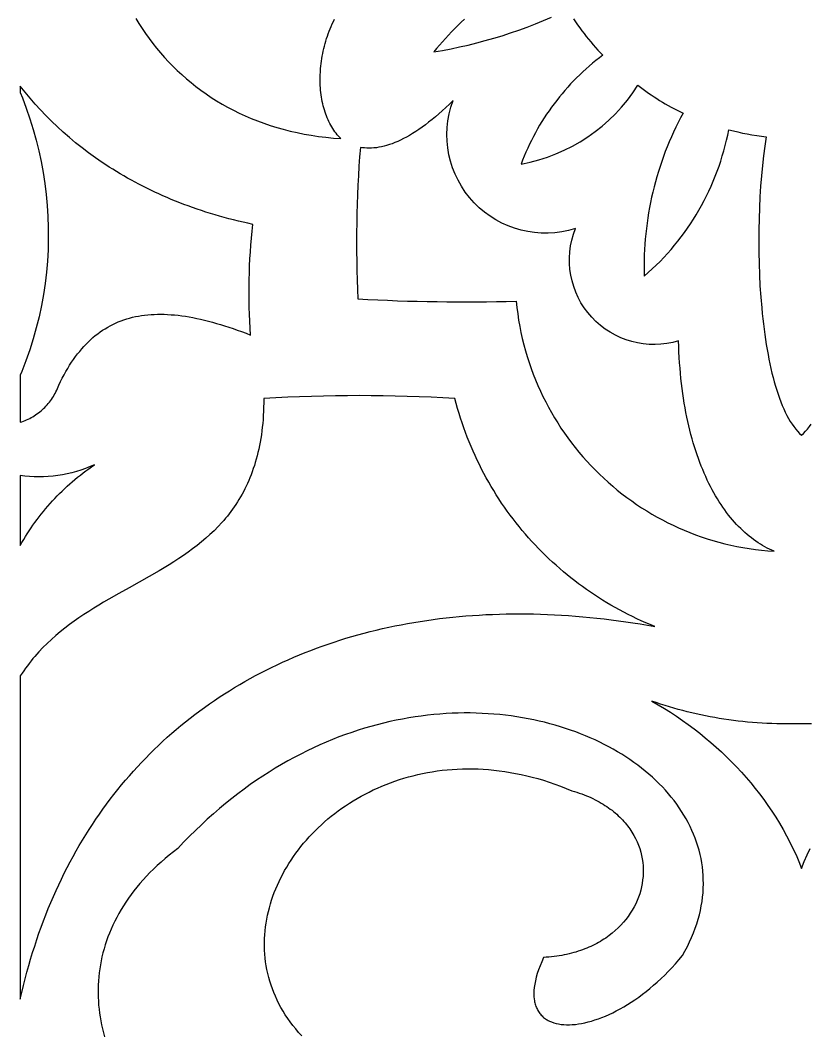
# Model space of a CAD drawing. Extents: x -4950 to -2150, y -1354 to 1346.
# Drawn here: x -4249.8 to -4099, y 322.9 to 516.7 of the extents above; entities that cross this region are included whole.
import ezdxf

# ---------------------------------------------------------------- set-up
doc = ezdxf.new("R2010")
doc.units = 0
doc.layers.add('LAYER_1', color=18, linetype='CONTINUOUS')

msp = doc.modelspace()

# ---------------------------------------------------------------- linework, layer by layer
at = {"layer": 'LAYER_1'}
for points in [[(-4227.79, 517.06), (-4227.18, 516.07), (-4226.55, 515.1), (-4225.9, 514.15), (-4225.22, 513.21), (-4224.52, 512.28), (-4223.8, 511.38), (-4223.06, 510.49), (-4222.29, 509.61), (-4221.5, 508.76), (-4220.69, 507.92), (-4219.85, 507.11), (-4218.99, 506.31), (-4218.11, 505.53), (-4217.2, 504.78), (-4216.27, 504.04), (-4215.32, 503.32), (-4214.34, 502.63), (-4213.35, 501.96), (-4212.33, 501.32), (-4211.28, 500.69), (-4210.22, 500.09), (-4209.13, 499.52), (-4208.01, 498.97), (-4206.88, 498.45), (-4205.72, 497.95), (-4204.54, 497.48), (-4203.33, 497.03), (-4202.1, 496.62), (-4200.85, 496.23), (-4199.58, 495.87), (-4198.28, 495.54), (-4196.96, 495.24), (-4195.62, 494.97), (-4194.25, 494.72), (-4192.86, 494.52), (-4191.45, 494.34), (-4190.02, 494.19), (-4188.56, 494.08), (-4188.81, 494.32), (-4189.05, 494.58), (-4189.28, 494.84), (-4189.51, 495.12), (-4189.73, 495.4), (-4189.94, 495.7), (-4190.14, 496.01), (-4190.34, 496.32), (-4190.52, 496.65), (-4190.7, 496.98), (-4190.87, 497.33), (-4191.04, 497.68), (-4191.19, 498.04), (-4191.34, 498.41), (-4191.48, 498.78), (-4191.61, 499.17), (-4191.73, 499.56), (-4191.84, 499.95), (-4191.95, 500.36), (-4192.04, 500.76), (-4192.13, 501.18), (-4192.21, 501.6), (-4192.28, 502.03), (-4192.35, 502.46), (-4192.4, 502.9), (-4192.45, 503.34), (-4192.48, 503.78), (-4192.51, 504.23), (-4192.53, 504.69), (-4192.54, 505.14), (-4192.53, 506.07), (-4192.49, 507), (-4192.46, 507.47), (-4192.41, 507.94), (-4192.36, 508.42), (-4192.3, 508.89), (-4192.22, 509.37), (-4192.14, 509.84), (-4192.05, 510.32), (-4191.95, 510.8), (-4191.84, 511.28), (-4191.72, 511.75), (-4191.6, 512.23), (-4191.46, 512.71), (-4191.31, 513.18), (-4191.15, 513.65), (-4190.99, 514.12), (-4190.81, 514.59), (-4190.62, 515.06), (-4190.43, 515.52), (-4190.22, 515.98), (-4190.01, 516.44), (-4189.78, 516.9)], [(-4164.98, 516.89), (-4165.6, 516.3), (-4166.21, 515.7), (-4166.82, 515.09), (-4167.42, 514.48), (-4168.01, 513.86), (-4168.59, 513.23), (-4169.17, 512.59), (-4169.74, 511.95), (-4170.3, 511.3), (-4170.85, 510.64), (-4169.19, 510.93), (-4167.54, 511.24), (-4165.89, 511.59), (-4164.25, 511.96), (-4162.61, 512.37), (-4160.99, 512.8), (-4159.37, 513.26), (-4157.76, 513.75), (-4156.16, 514.27), (-4154.57, 514.81), (-4152.99, 515.39), (-4151.42, 515.99), (-4149.86, 516.62), (-4148.31, 517.28)], [(-4098.64, 382.29), (-4099.59, 382.3), (-4100.55, 382.32), (-4101.51, 382.3), (-4102.46, 382.29), (-4103.41, 382.3), (-4104.36, 382.31), (-4105.3, 382.33), (-4106.24, 382.36), (-4107.17, 382.4), (-4108.1, 382.45), (-4109.02, 382.51), (-4109.94, 382.58), (-4110.86, 382.66), (-4111.77, 382.75), (-4112.68, 382.86), (-4113.58, 382.97), (-4114.48, 383.09), (-4115.38, 383.22), (-4116.27, 383.36), (-4117.16, 383.51), (-4118.04, 383.67), (-4118.92, 383.84), (-4119.8, 384.03), (-4120.67, 384.22), (-4121.53, 384.42), (-4122.4, 384.63), (-4123.26, 384.85), (-4124.11, 385.08), (-4124.96, 385.32), (-4125.81, 385.57), (-4126.65, 385.83), (-4127.49, 386.1), (-4128.32, 386.38), (-4129.15, 386.68), (-4127.95, 385.98), (-4126.77, 385.26), (-4125.6, 384.52), (-4124.45, 383.76), (-4123.32, 382.98), (-4122.2, 382.18), (-4121.1, 381.36), (-4120.01, 380.52), (-4118.95, 379.66), (-4117.91, 378.78), (-4116.88, 377.88), (-4115.87, 376.96), (-4114.89, 376.03), (-4113.92, 375.07), (-4112.98, 374.09), (-4112.06, 373.1), (-4111.16, 372.09), (-4110.28, 371.05), (-4109.42, 370), (-4108.59, 368.94), (-4107.78, 367.85), (-4106.99, 366.74), (-4106.23, 365.62), (-4105.5, 364.48), (-4104.79, 363.32), (-4104.1, 362.14), (-4103.44, 360.95), (-4102.81, 359.74), (-4102.2, 358.51), (-4101.62, 357.27), (-4101.07, 356), (-4100.55, 354.72), (-4100.03, 356), (-4099.48, 357.27), (-4098.9, 358.51)], [(-4196.07, 322.73), (-4196.66, 323.39), (-4197.22, 324.05), (-4197.75, 324.71), (-4198.26, 325.39), (-4198.74, 326.07), (-4199.2, 326.76), (-4199.63, 327.45), (-4200.03, 328.15), (-4200.41, 328.85), (-4200.76, 329.56), (-4201.09, 330.28), (-4201.39, 330.99), (-4201.67, 331.71), (-4201.93, 332.44), (-4202.16, 333.17), (-4202.37, 333.9), (-4202.55, 334.63), (-4202.71, 335.37), (-4202.85, 336.11), (-4202.96, 336.85), (-4203.05, 337.59), (-4203.12, 338.33), (-4203.16, 339.08), (-4203.19, 339.82), (-4203.19, 340.56), (-4203.17, 341.31), (-4203.13, 342.05), (-4203.06, 342.79), (-4202.98, 343.53), (-4202.88, 344.27), (-4202.75, 345.01), (-4202.6, 345.75), (-4202.44, 346.48), (-4202.25, 347.21), (-4202.04, 347.94), (-4201.82, 348.66), (-4201.57, 349.38), (-4201.31, 350.1), (-4201.02, 350.81), (-4200.72, 351.51), (-4200.4, 352.21), (-4200.06, 352.91), (-4199.7, 353.6), (-4199.33, 354.28), (-4198.93, 354.96), (-4198.52, 355.63), (-4198.1, 356.3), (-4197.65, 356.96), (-4197.19, 357.6), (-4196.71, 358.25), (-4196.21, 358.88), (-4195.7, 359.5), (-4195.18, 360.12), (-4194.63, 360.72), (-4194.07, 361.32), (-4193.5, 361.91), (-4192.91, 362.48), (-4192.31, 363.05), (-4191.69, 363.61), (-4191.05, 364.15), (-4190.41, 364.68), (-4189.74, 365.2), (-4189.07, 365.71), (-4188.38, 366.21), (-4187.67, 366.69), (-4186.96, 367.16), (-4186.23, 367.62), (-4185.49, 368.06), (-4184.73, 368.49), (-4183.96, 368.9), (-4183.19, 369.3), (-4182.39, 369.69), (-4181.59, 370.06), (-4180.78, 370.41), (-4179.95, 370.75), (-4179.11, 371.07), (-4178.26, 371.38), (-4177.41, 371.66), (-4176.54, 371.93), (-4175.66, 372.19), (-4174.77, 372.42), (-4173.87, 372.64), (-4172.96, 372.84), (-4172.04, 373.02), (-4171.11, 373.18), (-4170.17, 373.32), (-4169.23, 373.44), (-4168.27, 373.54), (-4167.31, 373.62), (-4166.34, 373.68), (-4165.36, 373.72), (-4164.38, 373.73), (-4163.38, 373.73), (-4162.38, 373.7), (-4161.37, 373.65), (-4160.36, 373.58), (-4159.34, 373.48), (-4158.31, 373.36), (-4157.27, 373.22), (-4156.23, 373.05), (-4155.19, 372.86), (-4154.13, 372.65), (-4153.08, 372.41), (-4152.01, 372.14), (-4150.95, 371.85), (-4149.87, 371.53), (-4148.8, 371.19), (-4147.72, 370.82), (-4146.63, 370.42), (-4145.54, 369.99), (-4144.45, 369.54), (-4143.96, 369.4), (-4143.49, 369.25), (-4143.02, 369.09), (-4142.56, 368.93), (-4142.11, 368.76), (-4141.67, 368.59), (-4141.24, 368.41), (-4140.82, 368.22), (-4140.41, 368.03), (-4140, 367.83), (-4139.61, 367.62), (-4139.22, 367.41), (-4138.85, 367.2), (-4138.48, 366.98), (-4138.12, 366.75), (-4137.77, 366.52), (-4137.43, 366.29), (-4137.1, 366.05), (-4136.77, 365.8), (-4136.46, 365.55), (-4136.15, 365.3), (-4135.86, 365.04), (-4135.57, 364.77), (-4135.29, 364.51), (-4135.02, 364.24), (-4134.76, 363.96), (-4134.5, 363.68), (-4134.26, 363.4), (-4134.02, 363.11), (-4133.79, 362.82), (-4133.57, 362.53), (-4133.36, 362.24), (-4132.97, 361.64), (-4132.61, 361.02), (-4132.28, 360.4), (-4131.98, 359.77), (-4131.72, 359.13), (-4131.49, 358.49), (-4131.3, 357.84), (-4131.14, 357.18), (-4131.01, 356.52), (-4130.91, 355.85), (-4130.85, 355.18), (-4130.82, 354.52), (-4130.82, 353.85), (-4130.85, 353.18), (-4130.92, 352.51), (-4131.02, 351.85), (-4131.14, 351.19), (-4131.3, 350.53), (-4131.49, 349.88), (-4131.71, 349.23), (-4131.97, 348.59), (-4132.25, 347.97), (-4132.56, 347.35), (-4132.91, 346.74), (-4133.28, 346.14), (-4133.69, 345.55), (-4134.12, 344.98), (-4134.58, 344.42), (-4135.08, 343.87), (-4135.6, 343.35), (-4136.15, 342.84), (-4136.73, 342.34), (-4137.34, 341.87), (-4137.98, 341.41), (-4138.31, 341.2), (-4138.65, 340.98), (-4138.99, 340.77), (-4139.34, 340.57), (-4139.7, 340.37), (-4140.07, 340.18), (-4140.44, 340), (-4140.82, 339.82), (-4141.21, 339.64), (-4141.6, 339.48), (-4142, 339.32), (-4142.41, 339.16), (-4142.82, 339.02), (-4143.24, 338.88), (-4143.67, 338.74), (-4144.1, 338.62), (-4144.54, 338.5), (-4144.99, 338.39), (-4145.45, 338.28), (-4145.91, 338.18), (-4146.38, 338.09), (-4146.85, 338.01), (-4147.33, 337.94), (-4147.82, 337.87), (-4148.32, 337.82), (-4148.82, 337.77), (-4149.33, 337.73), (-4149.84, 337.69), (-4150.21, 336.88), (-4150.53, 336.1), (-4150.81, 335.35), (-4151.05, 334.62), (-4151.25, 333.91), (-4151.42, 333.24), (-4151.54, 332.59), (-4151.63, 331.96), (-4151.69, 331.37), (-4151.7, 330.8), (-4151.69, 330.25), (-4151.64, 329.74), (-4151.6, 329.49), (-4151.56, 329.24), (-4151.51, 329.01), (-4151.45, 328.78), (-4151.38, 328.56), (-4151.3, 328.34), (-4151.22, 328.13), (-4151.13, 327.93), (-4151.03, 327.73), (-4150.93, 327.54), (-4150.81, 327.36), (-4150.69, 327.18), (-4150.57, 327.01), (-4150.43, 326.85), (-4150.29, 326.69), (-4150.15, 326.54), (-4150, 326.39), (-4149.84, 326.25), (-4149.67, 326.12), (-4149.5, 326), (-4149.32, 325.88), (-4149.14, 325.77), (-4148.95, 325.66), (-4148.75, 325.56), (-4148.34, 325.38), (-4147.91, 325.23), (-4147.46, 325.1), (-4146.99, 325), (-4146.5, 324.92), (-4145.99, 324.87), (-4145.46, 324.85), (-4144.92, 324.85), (-4144.36, 324.87), (-4143.78, 324.92), (-4143.19, 325), (-4142.58, 325.1), (-4141.96, 325.23), (-4141.33, 325.38), (-4140.69, 325.56), (-4140.04, 325.76), (-4139.38, 325.99), (-4138.71, 326.24), (-4138.03, 326.52), (-4137.34, 326.82), (-4136.65, 327.15), (-4135.95, 327.5), (-4135.24, 327.88), (-4134.54, 328.28), (-4133.83, 328.71), (-4133.11, 329.16), (-4132.4, 329.63), (-4131.68, 330.13), (-4130.96, 330.66), (-4130.25, 331.21), (-4129.53, 331.79), (-4128.82, 332.38), (-4128.12, 333.01), (-4127.41, 333.66), (-4126.71, 334.33), (-4126.02, 335.03), (-4125.33, 335.75), (-4124.65, 336.49), (-4123.98, 337.26), (-4123.32, 338.06), (-4122.83, 338.93), (-4122.37, 339.8), (-4121.95, 340.67), (-4121.56, 341.54), (-4121.2, 342.41), (-4120.88, 343.27), (-4120.58, 344.13), (-4120.32, 344.99), (-4120.09, 345.85), (-4119.89, 346.7), (-4119.72, 347.55), (-4119.58, 348.39), (-4119.47, 349.24), (-4119.39, 350.07), (-4119.34, 350.91), (-4119.32, 351.74), (-4119.33, 352.56), (-4119.36, 353.38), (-4119.42, 354.19), (-4119.51, 355), (-4119.63, 355.8), (-4119.77, 356.6), (-4119.94, 357.39), (-4120.14, 358.17), (-4120.36, 358.95), (-4120.61, 359.72), (-4120.88, 360.48), (-4121.18, 361.24), (-4121.5, 361.98), (-4121.85, 362.72), (-4122.22, 363.45), (-4122.61, 364.18), (-4123.03, 364.89), (-4123.47, 365.6), (-4123.93, 366.29), (-4124.41, 366.98), (-4124.92, 367.66), (-4125.45, 368.32), (-4126, 368.98), (-4126.57, 369.63), (-4127.16, 370.27), (-4127.77, 370.89), (-4128.4, 371.51), (-4129.05, 372.11), (-4129.72, 372.7), (-4130.41, 373.28), (-4131.12, 373.85), (-4131.84, 374.41), (-4132.58, 374.95), (-4133.34, 375.48), (-4134.12, 376), (-4134.92, 376.51), (-4135.73, 377), (-4136.56, 377.48), (-4137.4, 377.94), (-4138.26, 378.39), (-4139.13, 378.83), (-4140.02, 379.25), (-4140.93, 379.66), (-4141.85, 380.05), (-4142.78, 380.42), (-4143.72, 380.79), (-4144.68, 381.13), (-4145.66, 381.46), (-4146.64, 381.77), (-4147.64, 382.07), (-4148.65, 382.35), (-4149.67, 382.61), (-4150.7, 382.86), (-4151.74, 383.09), (-4152.8, 383.3), (-4153.86, 383.49), (-4154.94, 383.67), (-4156.02, 383.82), (-4157.11, 383.96), (-4158.21, 384.08), (-4159.33, 384.18), (-4160.44, 384.26), (-4161.57, 384.32), (-4162.71, 384.36), (-4163.85, 384.39), (-4165, 384.39), (-4166.15, 384.37), (-4167.32, 384.33), (-4168.48, 384.27), (-4169.66, 384.19), (-4170.84, 384.08), (-4172.02, 383.96), (-4173.21, 383.81), (-4174.41, 383.64), (-4175.6, 383.45), (-4176.8, 383.24), (-4178.01, 383), (-4179.22, 382.74), (-4180.43, 382.46), (-4181.64, 382.15), (-4182.86, 381.82), (-4184.07, 381.47), (-4185.29, 381.09), (-4186.51, 380.69), (-4187.73, 380.26), (-4188.95, 379.81), (-4190.17, 379.33), (-4191.39, 378.83), (-4192.61, 378.3), (-4193.83, 377.74), (-4195.05, 377.16), (-4196.26, 376.55), (-4197.48, 375.92), (-4198.69, 375.26), (-4199.9, 374.57), (-4201.11, 373.86), (-4202.31, 373.11), (-4203.51, 372.34), (-4204.71, 371.54), (-4205.9, 370.72), (-4207.08, 369.86), (-4208.27, 368.98), (-4209.44, 368.06), (-4210.62, 367.12), (-4211.78, 366.15), (-4212.94, 365.15), (-4214.1, 364.12), (-4215.24, 363.06), (-4216.38, 361.96), (-4217.51, 360.84), (-4218.64, 359.69), (-4219.75, 358.5), (-4220.59, 357.87), (-4221.39, 357.23), (-4222.18, 356.58), (-4222.94, 355.92), (-4223.67, 355.26), (-4224.38, 354.59), (-4225.06, 353.91), (-4225.72, 353.23), (-4226.36, 352.54), (-4226.97, 351.84), (-4227.56, 351.14), (-4228.12, 350.44), (-4228.66, 349.73), (-4229.18, 349.01), (-4229.67, 348.29), (-4230.14, 347.56), (-4230.59, 346.83), (-4231.02, 346.1), (-4231.42, 345.36), (-4231.8, 344.62), (-4232.16, 343.87), (-4232.49, 343.12), (-4232.81, 342.37), (-4233.1, 341.62), (-4233.37, 340.86), (-4233.62, 340.1), (-4233.84, 339.34), (-4234.05, 338.58), (-4234.24, 337.82), (-4234.4, 337.05), (-4234.54, 336.28), (-4234.67, 335.52), (-4234.77, 334.75), (-4234.85, 333.98), (-4234.91, 333.21), (-4234.95, 332.44), (-4234.98, 331.68), (-4234.98, 330.91), (-4234.96, 330.14), (-4234.92, 329.38), (-4234.87, 328.61), (-4234.79, 327.85), (-4234.7, 327.09), (-4234.59, 326.33), (-4234.46, 325.57), (-4234.31, 324.82), (-4234.14, 324.07), (-4233.95, 323.32), (-4233.75, 322.57)]]:
    msp.add_lwpolyline(points, dxfattribs=at)
msp.add_lwpolyline([(-4144.13, 516.94), (-4143.74, 516.37), (-4143.34, 515.81), (-4142.94, 515.25), (-4142.53, 514.7), (-4142.11, 514.15), (-4141.69, 513.61), (-4141.26, 513.08), (-4140.82, 512.55), (-4140.38, 512.03), (-4139.92, 511.51), (-4139.47, 511), (-4139, 510.5), (-4138.53, 510), (-4139.19, 509.5), (-4139.84, 508.99), (-4140.48, 508.47), (-4141.11, 507.94), (-4141.73, 507.39), (-4142.35, 506.84), (-4142.94, 506.27), (-4143.53, 505.7), (-4144.11, 505.11), (-4144.68, 504.52), (-4145.24, 503.91), (-4145.78, 503.3), (-4146.32, 502.67), (-4146.84, 502.04), (-4147.35, 501.39), (-4147.85, 500.74), (-4148.34, 500.08), (-4148.81, 499.41), (-4149.28, 498.73), (-4149.73, 498.04), (-4150.17, 497.35), (-4150.6, 496.65), (-4151.01, 495.94), (-4151.41, 495.22), (-4151.8, 494.49), (-4152.18, 493.76), (-4152.54, 493.01), (-4152.89, 492.27), (-4153.23, 491.51), (-4153.56, 490.75), (-4153.87, 489.98), (-4154.16, 489.2, 0.209037), (-4131.81, 504.31), (-4131.32, 503.92), (-4130.82, 503.53), (-4130.31, 503.15), (-4129.8, 502.78), (-4129.28, 502.42), (-4128.75, 502.07), (-4128.22, 501.72), (-4127.68, 501.38), (-4127.14, 501.06), (-4126.59, 500.74), (-4126.04, 500.42), (-4125.48, 500.12), (-4124.35, 499.53), (-4123.2, 498.98), (-4123.68, 498.08), (-4124.14, 497.17), (-4124.59, 496.26), (-4125.02, 495.34), (-4125.44, 494.42), (-4125.84, 493.48), (-4126.22, 492.55), (-4126.59, 491.61), (-4126.95, 490.66), (-4127.28, 489.7), (-4127.6, 488.75), (-4127.91, 487.78), (-4128.2, 486.81), (-4128.47, 485.84), (-4128.73, 484.86), (-4128.97, 483.88), (-4129.2, 482.9), (-4129.41, 481.91), (-4129.6, 480.92), (-4129.78, 479.92), (-4129.94, 478.93), (-4130.09, 477.93), (-4130.21, 476.92), (-4130.33, 475.92), (-4130.42, 474.91), (-4130.5, 473.9), (-4130.56, 472.88), (-4130.61, 471.87), (-4130.64, 470.85), (-4130.65, 469.84), (-4130.64, 468.82), (-4130.62, 467.8), (-4129.84, 468.49), (-4129.08, 469.19), (-4128.33, 469.91), (-4127.6, 470.64), (-4126.88, 471.39), (-4126.19, 472.15), (-4125.5, 472.92), (-4124.84, 473.71), (-4124.19, 474.51), (-4123.56, 475.32), (-4122.95, 476.14), (-4122.36, 476.98), (-4121.78, 477.83), (-4121.23, 478.69), (-4120.69, 479.56), (-4120.17, 480.44), (-4119.66, 481.33), (-4119.18, 482.24), (-4118.71, 483.15), (-4118.27, 484.07), (-4117.84, 485), (-4117.44, 485.95), (-4117.05, 486.9), (-4116.68, 487.85), (-4116.33, 488.82), (-4116, 489.79), (-4115.7, 490.78), (-4115.41, 491.77), (-4115.14, 492.76), (-4114.9, 493.77), (-4114.67, 494.77), (-4114.47, 495.79), (-4113.59, 495.57), (-4112.71, 495.36), (-4111.82, 495.16), (-4110.93, 494.98), (-4110.03, 494.82), (-4109.13, 494.67), (-4108.22, 494.54), (-4107.31, 494.43), (-4107.44, 493.55), (-4107.58, 492.66), (-4107.82, 490.83), (-4108.04, 488.94), (-4108.22, 486.99), (-4108.38, 484.99), (-4108.52, 482.95), (-4108.62, 480.88), (-4108.69, 478.77), (-4108.74, 476.65), (-4108.75, 474.51), (-4108.74, 472.37), (-4108.69, 470.22), (-4108.61, 468.08), (-4108.5, 465.95), (-4108.36, 463.83), (-4108.18, 461.75), (-4108.08, 460.72), (-4107.97, 459.7), (-4107.86, 458.69), (-4107.73, 457.69), (-4107.6, 456.7), (-4107.45, 455.72), (-4107.3, 454.76), (-4107.14, 453.81), (-4106.97, 452.87), (-4106.8, 451.95), (-4106.61, 451.05), (-4106.42, 450.17), (-4106.21, 449.3), (-4106, 448.45), (-4105.78, 447.62), (-4105.54, 446.82), (-4105.3, 446.03), (-4105.05, 445.27), (-4104.79, 444.53), (-4104.53, 443.82), (-4104.25, 443.13), (-4103.96, 442.47), (-4103.66, 441.83), (-4103.36, 441.22), (-4103.04, 440.64), (-4102.71, 440.09), (-4102.38, 439.57), (-4102.03, 439.08), (-4101.68, 438.62), (-4101.31, 438.19), (-4100.94, 437.8), (-4100.55, 437.45), (-4100.17, 437.8), (-4099.79, 438.19), (-4099.43, 438.62), (-4099.07, 439.08), (-4098.72, 439.57)], format="xyb", dxfattribs=at)
for points in [[(-4249.84, 502.87), (-4249.43, 501.86), (-4248.69, 499.88), (-4248, 497.88), (-4247.38, 495.85), (-4246.81, 493.82), (-4246.31, 491.77), (-4245.86, 489.7), (-4245.48, 487.62), (-4245.16, 485.53), (-4244.9, 483.43), (-4244.7, 481.32), (-4244.56, 479.21), (-4244.49, 477.09), (-4244.49, 474.96), (-4244.54, 472.83), (-4244.66, 470.7), (-4244.85, 468.57), (-4245.1, 466.44), (-4245.42, 464.32), (-4245.81, 462.19), (-4246.26, 460.07), (-4246.78, 457.96), (-4247.37, 455.86), (-4248.03, 453.76), (-4248.76, 451.68), (-4249.55, 449.6), (-4249.84, 448.92), (-4249.84, 439.92), (-4249.53, 440.03), (-4249.23, 440.14), (-4248.93, 440.26), (-4248.63, 440.38), (-4248.33, 440.52), (-4248.04, 440.66), (-4247.76, 440.82), (-4247.47, 440.98), (-4247.2, 441.14), (-4246.92, 441.32), (-4246.66, 441.5), (-4246.39, 441.7), (-4246.13, 441.89), (-4245.88, 442.1), (-4245.64, 442.31), (-4245.39, 442.54), (-4245.16, 442.76), (-4244.93, 443), (-4244.71, 443.24), (-4244.49, 443.49), (-4244.28, 443.75), (-4244.08, 444.01), (-4243.88, 444.28), (-4243.69, 444.56), (-4243.51, 444.84), (-4243.34, 445.13), (-4243.17, 445.43), (-4243.02, 445.73), (-4242.87, 446.04), (-4242.73, 446.35), (-4242.59, 446.67), (-4242.47, 447), (-4242.14, 447.68), (-4241.81, 448.34), (-4241.47, 448.98), (-4241.12, 449.61), (-4240.77, 450.21), (-4240.41, 450.8), (-4240.04, 451.37), (-4239.66, 451.92), (-4239.28, 452.45), (-4238.89, 452.97), (-4238.49, 453.46), (-4238.09, 453.94), (-4237.68, 454.41), (-4237.26, 454.85), (-4236.83, 455.28), (-4236.4, 455.69), (-4235.95, 456.08), (-4235.51, 456.46), (-4235.05, 456.82), (-4234.58, 457.16), (-4234.11, 457.48), (-4233.63, 457.79), (-4233.14, 458.08), (-4232.65, 458.36), (-4232.15, 458.61), (-4231.64, 458.85), (-4231.12, 459.08), (-4230.59, 459.29), (-4230.05, 459.48), (-4229.51, 459.66), (-4228.96, 459.82), (-4228.4, 459.96), (-4227.83, 460.09), (-4227.25, 460.2), (-4226.67, 460.3), (-4226.08, 460.38), (-4225.47, 460.44), (-4224.86, 460.49), (-4224.25, 460.52), (-4223.62, 460.54), (-4222.98, 460.55), (-4222.34, 460.53), (-4221.68, 460.51), (-4221.02, 460.46), (-4220.35, 460.41), (-4219.67, 460.34), (-4218.98, 460.25), (-4218.28, 460.15), (-4217.58, 460.03), (-4216.86, 459.9), (-4216.13, 459.75), (-4215.4, 459.59), (-4214.66, 459.42), (-4213.9, 459.23), (-4213.14, 459.03), (-4212.37, 458.81), (-4211.59, 458.58), (-4210.8, 458.34), (-4210, 458.08), (-4209.19, 457.81), (-4208.37, 457.52), (-4207.54, 457.22), (-4206.7, 456.91), (-4205.85, 456.58, -0.045249), (-4205.4, 477.71), (-4206.33, 477.91), (-4207.26, 478.12), (-4208.17, 478.33), (-4209.08, 478.56), (-4209.98, 478.79), (-4210.87, 479.03), (-4211.75, 479.28), (-4212.63, 479.53), (-4213.5, 479.79), (-4214.36, 480.07), (-4215.22, 480.34), (-4216.07, 480.63), (-4216.91, 480.92), (-4217.74, 481.22), (-4218.57, 481.53), (-4219.38, 481.84), (-4220.2, 482.17), (-4221, 482.49), (-4221.79, 482.83), (-4222.58, 483.17), (-4223.36, 483.52), (-4224.14, 483.88), (-4224.9, 484.24), (-4225.66, 484.61), (-4226.41, 484.99), (-4227.16, 485.37), (-4227.89, 485.76), (-4228.62, 486.16), (-4229.34, 486.56), (-4230.05, 486.97), (-4230.76, 487.38), (-4231.46, 487.8), (-4232.15, 488.23), (-4232.83, 488.66), (-4233.51, 489.1), (-4234.18, 489.55), (-4235.49, 490.45), (-4236.78, 491.38), (-4238.03, 492.33), (-4239.26, 493.31), (-4240.45, 494.3), (-4241.62, 495.32), (-4242.75, 496.35), (-4243.85, 497.4), (-4244.93, 498.48), (-4245.97, 499.57), (-4246.98, 500.68), (-4247.97, 501.81), (-4248.92, 502.95), (-4249.84, 504.11)], [(-4167.15, 501.37), (-4167.84, 500.69), (-4168.52, 500.04), (-4169.2, 499.41), (-4169.86, 498.82), (-4170.52, 498.25), (-4171.17, 497.72), (-4171.81, 497.21), (-4172.44, 496.72), (-4173.07, 496.27), (-4173.68, 495.84), (-4174.29, 495.44), (-4174.88, 495.06), (-4175.47, 494.71), (-4176.05, 494.39), (-4176.62, 494.08), (-4177.18, 493.81), (-4177.73, 493.56), (-4178.27, 493.33), (-4178.8, 493.12), (-4179.32, 492.94), (-4179.84, 492.78), (-4180.34, 492.64), (-4180.84, 492.53), (-4181.32, 492.44), (-4181.8, 492.36), (-4182.27, 492.31), (-4182.72, 492.28), (-4183.17, 492.27), (-4183.61, 492.28), (-4184.04, 492.31), (-4184.45, 492.35), (-4184.86, 492.42), (-4185, 490.61), (-4185.12, 488.81), (-4185.22, 487), (-4185.32, 485.19), (-4185.4, 483.38), (-4185.46, 481.57), (-4185.51, 479.76), (-4185.55, 477.95), (-4185.57, 476.14), (-4185.58, 474.33), (-4185.57, 472.52), (-4185.55, 470.71), (-4185.52, 468.9), (-4185.47, 467.09), (-4185.41, 465.28), (-4185.33, 463.47, 0.020022), (-4155.08, 463.04), (-4154.96, 461.82), (-4154.8, 460.62), (-4154.62, 459.42), (-4154.41, 458.23), (-4154.18, 457.06), (-4153.92, 455.89), (-4153.63, 454.73), (-4153.32, 453.58), (-4152.99, 452.45), (-4152.63, 451.32), (-4152.24, 450.21), (-4151.84, 449.11), (-4151.4, 448.02), (-4150.95, 446.94), (-4150.47, 445.88), (-4149.98, 444.83), (-4149.45, 443.79), (-4148.91, 442.77), (-4148.35, 441.75), (-4147.76, 440.76), (-4147.15, 439.78), (-4146.53, 438.81), (-4145.88, 437.86), (-4145.21, 436.92), (-4144.53, 436), (-4143.82, 435.09), (-4143.09, 434.2), (-4142.35, 433.33), (-4141.59, 432.47), (-4140.81, 431.63), (-4140.01, 430.81), (-4139.19, 430), (-4138.36, 429.22), (-4137.51, 428.45), (-4136.65, 427.7), (-4135.76, 426.96), (-4134.87, 426.25), (-4133.95, 425.56), (-4133.02, 424.88), (-4132.08, 424.23), (-4131.12, 423.6), (-4130.15, 422.98), (-4129.16, 422.39), (-4128.17, 421.82), (-4127.15, 421.27), (-4126.13, 420.74), (-4125.09, 420.24), (-4124.04, 419.75), (-4122.97, 419.29), (-4121.9, 418.85), (-4120.81, 418.44), (-4119.71, 418.04), (-4118.61, 417.67), (-4117.49, 417.33), (-4116.36, 417.01), (-4115.22, 416.71), (-4114.07, 416.44), (-4112.92, 416.2), (-4111.75, 415.98), (-4110.58, 415.78), (-4109.39, 415.61), (-4108.2, 415.47), (-4107, 415.35), (-4105.8, 415.27), (-4106.24, 415.46), (-4106.69, 415.67), (-4107.13, 415.89), (-4107.56, 416.12), (-4108, 416.37), (-4108.43, 416.63), (-4108.86, 416.91), (-4109.29, 417.2), (-4109.71, 417.5), (-4110.13, 417.82), (-4110.55, 418.15), (-4110.97, 418.49), (-4111.38, 418.85), (-4111.78, 419.22), (-4112.18, 419.6), (-4112.58, 420), (-4112.98, 420.41), (-4113.36, 420.84), (-4113.75, 421.28), (-4114.13, 421.73), (-4114.5, 422.2), (-4114.87, 422.68), (-4115.24, 423.18), (-4115.6, 423.68), (-4115.95, 424.21), (-4116.3, 424.74), (-4116.65, 425.29), (-4116.98, 425.86), (-4117.31, 426.43), (-4117.64, 427.03), (-4117.96, 427.63), (-4118.27, 428.25), (-4118.58, 428.88), (-4118.88, 429.53), (-4119.17, 430.19), (-4119.45, 430.87), (-4119.73, 431.56), (-4120, 432.26), (-4120.27, 432.98), (-4120.53, 433.71), (-4120.77, 434.45), (-4121.01, 435.21), (-4121.25, 435.98), (-4121.47, 436.77), (-4121.69, 437.57), (-4121.9, 438.39), (-4122.1, 439.22), (-4122.29, 440.06), (-4122.47, 440.92), (-4122.64, 441.79), (-4122.81, 442.67), (-4122.96, 443.57), (-4123.11, 444.49), (-4123.25, 445.42), (-4123.37, 446.36), (-4123.49, 447.31), (-4123.6, 448.29), (-4123.69, 449.27), (-4123.78, 450.27), (-4123.85, 451.28), (-4123.92, 452.31), (-4123.98, 453.35), (-4124.02, 454.41), (-4124.05, 455.48, -0.629642), (-4143.77, 476.91, -0.625155)], [(-4166.79, 444.44, 0.030769), (-4203.31, 444.44), (-4203.32, 443.62), (-4203.34, 442.81), (-4203.37, 442.02), (-4203.41, 441.23), (-4203.46, 440.47), (-4203.52, 439.71), (-4203.6, 438.97), (-4203.69, 438.25), (-4203.78, 437.53), (-4203.89, 436.83), (-4204.01, 436.14), (-4204.14, 435.46), (-4204.27, 434.8), (-4204.42, 434.15), (-4204.58, 433.51), (-4204.75, 432.88), (-4204.93, 432.26), (-4205.11, 431.65), (-4205.31, 431.06), (-4205.52, 430.47), (-4205.73, 429.9), (-4205.95, 429.33), (-4206.19, 428.78), (-4206.43, 428.24), (-4206.68, 427.7), (-4206.93, 427.18), (-4207.2, 426.66), (-4207.47, 426.16), (-4207.76, 425.66), (-4208.05, 425.18), (-4208.34, 424.7), (-4208.65, 424.23), (-4208.96, 423.77), (-4209.28, 423.32), (-4209.6, 422.87), (-4209.93, 422.44), (-4210.27, 422.01), (-4210.62, 421.59), (-4210.97, 421.18), (-4211.33, 420.77), (-4212.06, 419.98), (-4212.82, 419.21), (-4213.6, 418.47), (-4214.4, 417.75), (-4215.22, 417.06), (-4216.06, 416.39), (-4216.92, 415.73), (-4217.79, 415.09), (-4218.67, 414.47), (-4219.57, 413.87), (-4220.49, 413.27), (-4221.41, 412.69), (-4222.34, 412.12), (-4223.29, 411.56), (-4225.19, 410.45), (-4227.12, 409.37), (-4229.06, 408.29), (-4231.01, 407.2), (-4232.94, 406.1), (-4233.91, 405.53), (-4234.86, 404.96), (-4235.81, 404.38), (-4236.76, 403.79), (-4237.69, 403.18), (-4238.62, 402.56), (-4239.53, 401.92), (-4240.43, 401.27), (-4241.32, 400.59), (-4242.19, 399.9), (-4243.05, 399.18), (-4243.89, 398.44), (-4244.71, 397.67), (-4245.51, 396.88), (-4246.29, 396.06), (-4246.67, 395.64), (-4247.05, 395.21), (-4247.42, 394.77), (-4247.78, 394.33), (-4248.14, 393.87), (-4248.49, 393.41), (-4248.84, 392.94), (-4249.18, 392.47), (-4249.51, 391.98), (-4249.84, 391.48), (-4249.84, 329.71), (-4249.54, 331.02), (-4249.23, 332.32), (-4248.91, 333.6), (-4248.57, 334.88), (-4248.22, 336.15), (-4247.86, 337.4), (-4247.48, 338.64), (-4247.09, 339.88), (-4246.69, 341.1), (-4246.27, 342.31), (-4245.84, 343.5), (-4245.4, 344.69), (-4244.95, 345.87), (-4244.48, 347.03), (-4244.01, 348.18), (-4243.51, 349.32), (-4243.01, 350.46), (-4242.5, 351.57), (-4241.97, 352.68), (-4241.43, 353.78), (-4240.88, 354.86), (-4240.32, 355.94), (-4239.74, 357), (-4239.15, 358.05), (-4238.56, 359.09), (-4237.95, 360.11), (-4237.32, 361.13), (-4236.69, 362.13), (-4236.05, 363.12), (-4235.39, 364.11), (-4234.73, 365.07), (-4234.05, 366.03), (-4233.36, 366.98), (-4232.66, 367.91), (-4231.95, 368.83), (-4231.23, 369.75), (-4230.49, 370.64), (-4229.75, 371.53), (-4229, 372.41), (-4228.23, 373.27), (-4227.46, 374.12), (-4226.67, 374.96), (-4225.88, 375.79), (-4225.07, 376.61), (-4224.26, 377.41), (-4223.43, 378.2), (-4222.59, 378.99), (-4221.75, 379.75), (-4220.89, 380.51), (-4220.03, 381.26), (-4219.15, 381.99), (-4218.27, 382.71), (-4217.37, 383.42), (-4216.47, 384.11), (-4215.56, 384.8), (-4214.63, 385.47), (-4213.7, 386.13), (-4212.76, 386.78), (-4211.81, 387.42), (-4210.85, 388.04), (-4209.88, 388.65), (-4208.91, 389.25), (-4207.92, 389.84), (-4206.93, 390.41), (-4205.92, 390.98), (-4204.91, 391.53), (-4203.89, 392.07), (-4202.86, 392.59), (-4201.83, 393.11), (-4200.78, 393.61), (-4199.73, 394.1), (-4198.67, 394.57), (-4197.6, 395.04), (-4196.52, 395.49), (-4195.43, 395.93), (-4194.34, 396.35), (-4193.24, 396.77), (-4192.13, 397.17), (-4191.02, 397.56), (-4189.89, 397.94), (-4188.76, 398.3), (-4187.62, 398.65), (-4186.48, 398.99), (-4185.32, 399.32), (-4184.16, 399.63), (-4183, 399.93), (-4181.82, 400.22), (-4180.64, 400.5), (-4179.45, 400.76), (-4178.26, 401.01), (-4177.06, 401.25), (-4175.85, 401.47), (-4174.64, 401.69), (-4173.42, 401.88), (-4172.19, 402.07), (-4170.95, 402.24), (-4169.71, 402.41), (-4168.47, 402.55), (-4167.22, 402.69), (-4165.96, 402.81), (-4164.7, 402.92), (-4163.43, 403.02), (-4162.15, 403.1), (-4160.87, 403.17), (-4159.58, 403.23), (-4158.29, 403.27), (-4156.99, 403.3), (-4155.69, 403.32), (-4154.38, 403.33), (-4153.07, 403.32), (-4151.75, 403.3), (-4150.42, 403.26), (-4149.09, 403.22), (-4147.76, 403.16), (-4146.42, 403.08), (-4145.08, 403), (-4143.73, 402.9), (-4142.38, 402.78), (-4141.02, 402.66), (-4139.66, 402.52), (-4138.29, 402.36), (-4136.92, 402.2), (-4135.54, 402.02), (-4134.16, 401.82), (-4132.78, 401.62), (-4131.39, 401.4), (-4130, 401.16), (-4128.61, 400.92), (-4129.47, 401.27), (-4130.33, 401.63), (-4131.18, 402.01), (-4132.03, 402.4), (-4132.87, 402.8), (-4133.71, 403.22), (-4134.53, 403.64), (-4135.35, 404.08), (-4136.17, 404.53), (-4136.98, 404.99), (-4137.77, 405.46), (-4138.57, 405.94), (-4139.35, 406.44), (-4140.13, 406.94), (-4140.9, 407.46), (-4141.66, 407.99), (-4142.42, 408.53), (-4143.16, 409.08), (-4143.9, 409.64), (-4144.63, 410.21), (-4145.35, 410.79), (-4146.07, 411.38), (-4146.77, 411.98), (-4147.47, 412.6), (-4148.16, 413.22), (-4148.84, 413.85), (-4149.5, 414.5), (-4150.16, 415.15), (-4150.82, 415.81), (-4151.46, 416.48), (-4152.09, 417.17), (-4152.71, 417.86), (-4153.32, 418.56), (-4153.93, 419.27), (-4154.52, 419.99), (-4155.1, 420.72), (-4155.67, 421.45), (-4156.24, 422.2), (-4156.79, 422.96), (-4157.33, 423.72), (-4157.86, 424.49), (-4158.38, 425.27), (-4158.88, 426.06), (-4159.38, 426.86), (-4159.87, 427.67), (-4160.34, 428.48), (-4160.8, 429.31), (-4161.25, 430.14), (-4161.69, 430.98), (-4162.12, 431.82), (-4162.53, 432.68), (-4162.94, 433.54), (-4163.33, 434.41), (-4163.71, 435.29), (-4164.07, 436.17), (-4164.43, 437.06), (-4164.77, 437.96), (-4165.1, 438.86), (-4165.41, 439.78), (-4165.71, 440.7), (-4166, 441.62), (-4166.28, 442.56), (-4166.54, 443.5)]]:
    msp.add_lwpolyline(points, format="xyb", close=True, dxfattribs=at)
msp.add_lwpolyline([(-4235.64, 431.81), (-4236.5, 431.44), (-4237.36, 431.1), (-4238.24, 430.79), (-4239.12, 430.51), (-4240, 430.27), (-4240.89, 430.06), (-4241.79, 429.88), (-4242.68, 429.73), (-4243.58, 429.62), (-4244.48, 429.54), (-4245.38, 429.49), (-4246.28, 429.47), (-4247.17, 429.48), (-4248.07, 429.53), (-4248.96, 429.61), (-4249.84, 429.73), (-4249.84, 416.38), (-4249.52, 416.95), (-4249.19, 417.52), (-4248.85, 418.08), (-4248.5, 418.63), (-4248.14, 419.18), (-4247.78, 419.73), (-4247.41, 420.27), (-4247.03, 420.8), (-4246.64, 421.33), (-4246.24, 421.85), (-4245.84, 422.37), (-4245.43, 422.89), (-4245.01, 423.39), (-4244.58, 423.89), (-4244.15, 424.39), (-4243.7, 424.88), (-4243.25, 425.36), (-4242.8, 425.84), (-4242.33, 426.31), (-4241.86, 426.77), (-4241.38, 427.23), (-4240.89, 427.68), (-4240.4, 428.13), (-4239.9, 428.56), (-4239.39, 428.99), (-4238.88, 429.42), (-4238.35, 429.83), (-4237.82, 430.24), (-4237.29, 430.65), (-4236.75, 431.04), (-4236.2, 431.43)], close=True, dxfattribs=at)

doc.saveas('drawing.dxf')
